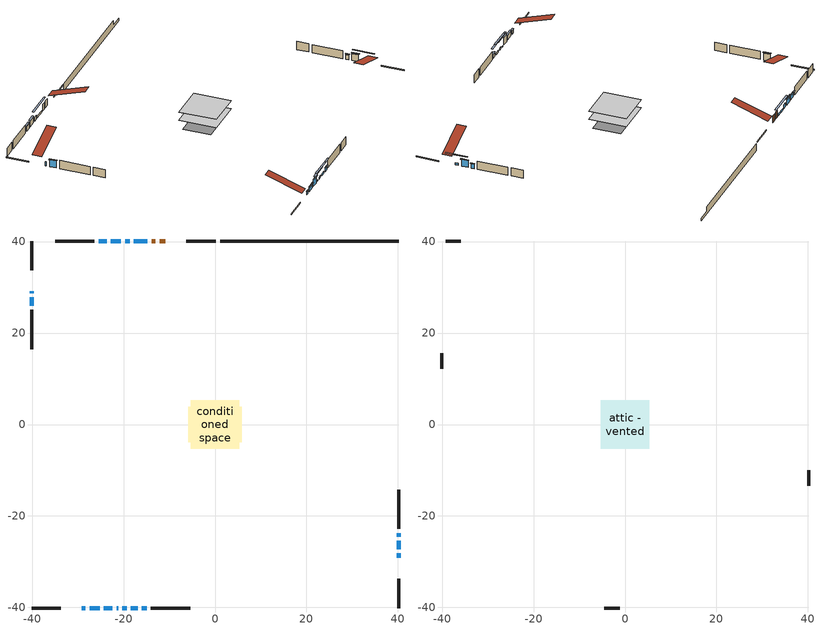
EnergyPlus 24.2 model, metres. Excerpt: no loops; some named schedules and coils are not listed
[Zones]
conditioned space
 floor outside (Floor1 construction): -2.24,-2.24 -2.24,2.24 2.24,2.24 2.24,-2.24 z0.61
 floor adiabatic (AdiabaticFloorConstruction): -5.27,-5.27 -5.27,5.27 5.27,5.27 5.27,-5.27 z0.61
 floor foundation (Slab1 construction): -5.87,-3.89 -5.87,3.89 5.87,3.89 5.87,-3.89 z-1.49
 wall outside (RimJoist1 construction): 0.17,40.11 -6.27,40.11 / -40.11,-40.11 -33.68,-40.11 / -40.11,40.11 -40.11,33.68 / 40.11,-40.11 40.11,-33.68 z0.61:0.91
 wall outside (AdiabaticWallConstruction 1): -10.83,40.11 -12.13,40.11 / -13.05,40.11 -13.85,40.11 z0.61:2.64
 wall outside (AdiabaticWallConstruction): -40.11,29.11 -40.11,28.72 / -18.65,40.11 -19.65,40.11 z0.61:1.83; -29.11,-40.11 -28.35,-40.11 z0.61:1.63; -27.42,-40.11 -25.21,-40.11 / 40.11,-24.51 40.11,-23.77 z0.61:1.98; -24.28,-40.11 -22.45,-40.11 / 40.11,-27.27 40.11,-25.44 / -40.11,27.79 -40.11,25.96 z0.61:2.69; 40.11,-29.11 40.11,-28.2 / -20.26,-40.11 -19.34,-40.11 z0.61:1.22; -14.78,40.11 -17.72,40.11 / -18.41,-40.11 -16.94,-40.11 z0.61:1.12; -21.53,-40.11 -21.18,-40.11 z0.61:0.91; -20.58,40.11 -22.77,40.11 z0.61:2.34; -23.69,40.11 -25.42,40.11 z0.61:2.08; -16.01,-40.11 -14.94,-40.11 z0.61:1.68
 wall outside (Wall1 construction): -26.35,40.11 -34.93,40.11 / -14.01,-40.11 -5.43,-40.11 / -40.11,25.04 -40.11,16.46 / 40.11,-22.84 40.11,-14.26 z0.61:3.05
 wall foundation (FoundationWall1 construction): 1.1,40.11,-1.49 1.1,40.11,0.61 36.21,40.11,0.61 36.21,40.11,-0.69 40.11,40.11,-0.69 40.11,40.11,-1.49
 window (WindowConstruction 9): -40.11,29.11 -40.11,28.72 z0.61:1.83
 window (WindowConstruction 6): -29.11,-40.11 -28.35,-40.11 z0.61:1.62
 window (WindowConstruction 7): -27.42,-40.11 -25.21,-40.11 z0.61:1.98
 window (WindowConstruction 8): -24.28,-40.11 -22.45,-40.11 z0.61:2.69
 window (WindowConstruction 11): 40.11,-29.11 40.11,-28.2 z0.61:1.22
 window (WindowConstruction 12): -14.78,40.11 -17.72,40.11 z0.61:1.12
 window (WindowConstruction 13): -21.52,-40.11 -21.18,-40.11 z0.61:0.91
 window (WindowConstruction 14): -20.25,-40.11 -19.34,-40.11 z0.61:1.22
 window (WindowConstruction 10): -18.65,40.11 -19.65,40.11 z0.61:1.83
 window (WindowConstruction 15): -18.41,-40.11 -16.94,-40.11 z0.61:1.12
 window (WindowConstruction): 40.11,-27.27 40.11,-25.44 z0.61:2.69
 window (WindowConstruction 1): 40.11,-24.51 40.11,-23.77 z0.61:1.98
 window (WindowConstruction 2): -20.58,40.11 -22.77,40.11 z0.61:2.34
 window (WindowConstruction 3): -23.7,40.11 -25.42,40.11 z0.61:2.08
 window (WindowConstruction 4): -40.11,27.79 -40.11,25.96 z0.61:2.69
 window (WindowConstruction 5): -16.01,-40.11 -14.94,-40.11 z0.61:1.68
 door (Door): -10.83,40.11 -12.12,40.11 z0.61:2.64
 door (Door 1): -13.05,40.11 -13.85,40.11 z0.61:2.64
 ceiling adiabatic (AdiabaticFloorConstruction): 5.27,-5.27 5.27,5.27 -5.27,5.27 -5.27,-5.27 z0.61
attic - vented
 floor to conditioned space (Floor2 construction Reversed): -5.27,-5.27 -5.27,5.27 5.27,5.27 5.27,-5.27 z3.05
 wall outside (Wall2 construction): -35.86,40.11 -39.19,40.11 / -4.5,-40.11 -1.18,-40.11 / -40.11,15.53 -40.11,12.2 / 40.11,-13.34 40.11,-10.01 z0.61:3.05
 roof outside (Roof1 construction): -9.9,40.11,3.05 -9.9,29.84,6.47 -7.2,29.84,6.47 -7.2,40.11,3.05; -30.04,-40.11,3.05 -30.04,-29.84,6.47 -32.75,-29.84,6.47 -32.75,-40.11,3.05; -40.11,30.04,3.05 -29.84,30.04,6.47 -29.84,32.75,6.47 -40.11,32.75,3.05; 40.11,-30.04,3.05 29.84,-30.04,6.47 29.84,-32.75,6.47 40.11,-32.75,3.05
shading: -28.15,-40.11 -29.31,-40.11 -29.31,-40.53 -28.15,-40.53 z1.83; -25.01,-40.11 -27.62,-40.11 -27.62,-40.53 -25.01,-40.53 z2.18; -22.25,-40.11 -24.48,-40.11 -24.48,-40.53 -22.25,-40.53 z2.89; 40.11,-25.59 40.11,-31.72 40.53,-31.72 40.53,-25.59 z3.83; -20.33,40.11 -12.17,40.11 -12.17,40.53 -20.33,40.53 z3.73; -18.57,-40.11 -24.13,-40.11 -24.13,-40.53 -18.57,-40.53 z3.51; -16.73,-40.11 -22.86,-40.11 -22.86,-40.53 -16.73,-40.53 z3.83; -14.33,-40.11 -21.02,-40.11 -21.02,-40.53 -14.33,-40.53 z3.73; 40.11,-25.24 40.11,-27.47 40.53,-27.47 40.53,-25.24 z2.89; 40.11,-23.57 40.11,-24.71 40.53,-24.71 40.53,-23.57 z2.18; -22.97,40.11 -20.38,40.11 -20.38,40.53 -22.97,40.53 z2.54; -25.62,40.11 -23.49,40.11 -23.49,40.53 -25.62,40.53 z2.28; -40.11,25.76 -40.11,27.99 -40.53,27.99 -40.53,25.76 z2.89; -14.74,-40.11 -16.21,-40.11 -16.21,-40.53 -14.74,-40.53 z1.88
[Building]
Building 1: Terrain=Suburbs
[Site:Location]
Quebec Intl AP_QC: Latitude {deg}=46.8; Longitude {deg}=-71.38; Time Zone {hr}=-5; Elevation {m}=74; Keep Site Location Information=Yes
[Site:GroundTemperature:Shallow]
0.0108218, -2.24938, -2.43038, -1.3578, 2.94801, 7.23376, 10.9493, 13.303, 13.5029, 11.5886, 7.96783, 3.81355
[Site:WaterMainsTemperature]
Calculation Method=Schedule; Temperature Schedule=mains temperature schedule
[Material] Roughness=Rough; Thermal Absorptance=0.9
Name | Thickness {m} | Conductivity {W/m-K} | Density {kg/m3} | Specific Heat {J/kg-K} | Solar Absorptance | Visible Absorptance
asphalt or fiberglass shingles | 0.00635 | 0.162714 | 1121.4 | 1465.45 | 0.4 | 0.4
ceiling loosefill ins | 0.169333 | 0.0480833 | 16.02 | 1046.75 | 0.7 | 0.7
ceiling stud and cavity | 0.1397 | 0.0770264 | 65.682 | 1177.47 | 0.7 | 0.7
concrete 4.0 in. | 0.1016 | 1.803125 | 2242.8 | 837.4 | 0.7 | 0.7
concrete 8.0 in. | 0.2032 | 1.803125 | 2242.8 | 837.4 | 0.7 | 0.7
door material | 0.04445 | 0.0451087 | 512.64 | 1214.23 | 0.7 | 0.7
door material 1 | 0.04445 | 0.20624 | 512.64 | 1214.23 | 0.7 | 0.7
exterior vertical ins | 0.0277816 | 0.029427 | 32.04 | 1214.23 | 0.7 | 0.7
floor covering | 0.0127 | 0.0433444 | 54.468 | 1339.84 | 0.6 | 0.6
floor rigid ins; rim joist rigid ins | 0.051816 | 0.029427 | 32.04 | 1214.23 | 0.7 | 0.7
floor rigid ins 1; wall rigid ins | 0.512978 | 0.029427 | 32.04 | 1214.23 | 0.7 | 0.7
floor stud and cavity | 0.1397 | 0.35706 | 92.3553 | 1139.71 | 0.7 | 0.7
floor stud and cavity 1 | 0.1397 | 1.75129 | 37.0049 | 1207.88 | 0.7 | 0.7
furniture material conditioned space 1 | 0.1524 | 0.115458 | 640.8 | 1214.23 | 0.6 | 0.6
gypsum board | 0.0127 | 0.160291 | 801 | 837.4 | 0.6 | 0.6
gypsum board 1 | 0.0127 | 0.160291 | 801 | 837.4 | 0.7 | 0.7
osb sheathing 0.5 in. | 0.0127 | 0.115458 | 512.64 | 1214.23 | 0.7 | 0.7
osb sheathing 0.75 in. | 0.01905 | 0.115458 | 512.64 | 1214.23 | 0.7 | 0.7
osb sheathing 2.0 in. | 0.0508 | 0.115458 | 512.64 | 1214.23 | 0.7 | 0.7
rim joist stud and cavity | 0.0508 | 0.275866 | 125.044 | 1163.47 | 0.6 | 0.6
wall stud and cavity | 0.1397 | 0.0816238 | 139.0536 | 1170.24 | 0.7 | 0.7
wall stud and cavity 1 | 0.0889 | 6.1454 | 50.32683 | 1063.81 | 0.6 | 0.6
wall stud and cavity 2 | 0.0889 | 0.380278 | 52.3479 | 1209.89 | 0.7 | 0.7
wall stud and cavity 3 | 0.0889 | 0.391764 | 83.0341 | 1211.67 | 0.7 | 0.7
wood siding | 0.0254 | 0.102417 | 544.68 | 1172.36 | 0.4 | 0.4
wood siding 1 | 0.00254 | 0.102417 | 544.68 | 1172.36 | 0.4 | 0.4
wood siding 2; wood siding 3; wood siding 4 | 0.0254 | 0.102417 | 544.68 | 1172.36 | 0.7 | 0.7
[WindowMaterial:SimpleGlazingSystem]
Name | U-Factor {W/m2-K} | Solar Heat Gain Coefficient
WindowMaterial | 1.87374 | 0.43
WindowMaterial 1 | 2.0191 | 0.37
WindowMaterial 10 | 3.31141 | 0.61
WindowMaterial 11 | 3.26144 | 0.43
WindowMaterial 2 | 1.87544 | 0.43
WindowMaterial 3 | 1.9856 | 0.39
WindowMaterial 4 | 2.00888 | 0.39
WindowMaterial 5 | 1.989 | 0.38
WindowMaterial 6 | 2.04238 | 0.36
WindowMaterial 7 | 6.78351 | 0.73
WindowMaterial 8 | 6.63077 | 0.77
WindowMaterial 9 | 3.30687 | 0.61
[Construction]
AdiabaticFloorConstruction: floor stud and cavity 1, floor rigid ins 1, osb sheathing 0.75 in., floor covering
AdiabaticWallConstruction: wood siding 3, wall rigid ins, wall stud and cavity 2, gypsum board
AdiabaticWallConstruction 1: wood siding 4, wall rigid ins, wall stud and cavity 2, gypsum board
Door: door material
Door 1: door material 1
Floor1 construction: floor stud and cavity, floor rigid ins, osb sheathing 0.75 in., floor covering
Floor2 construction Reversed: gypsum board, ceiling stud and cavity, ceiling loosefill ins
FoundationWall1 construction: concrete 8.0 in., gypsum board 1
furniture construction conditioned space 1: furniture material conditioned space 1
PartitionWallConstruction: gypsum board, wall stud and cavity 3, gypsum board
RimJoist1 construction: wood siding 2, rim joist rigid ins, osb sheathing 2.0 in., rim joist stud and cavity
Roof1 construction: asphalt or fiberglass shingles
Slab1 construction: concrete 4.0 in.
Wall1 construction: wood siding, osb sheathing 0.5 in., wall stud and cavity, gypsum board
Wall2 construction: wood siding 1, wall stud and cavity 1
WindowConstruction: WindowMaterial
WindowConstruction 1; WindowConstruction 7: WindowMaterial 1
WindowConstruction 10: WindowMaterial 8
WindowConstruction 11; WindowConstruction 14: WindowMaterial 9
WindowConstruction 12; WindowConstruction 15: WindowMaterial 10
WindowConstruction 13: WindowMaterial 11
WindowConstruction 2: WindowMaterial 2
WindowConstruction 3: WindowMaterial 3
WindowConstruction 4; WindowConstruction 8: WindowMaterial 4
WindowConstruction 5: WindowMaterial 5
WindowConstruction 6: WindowMaterial 6
WindowConstruction 9: WindowMaterial 7
[Zone] Multiplier=1; Part of Total Floor Area=Yes
Name | Volume {m3}
attic - vented | 61.8692
conditioned space | 478.7
[Space]
Name | Zone | Volume {m3}
attic - vented 1 | attic - vented | 61.8692
conditioned space 1 | conditioned space | 478.7
[ZoneInfiltration:EffectiveLeakageArea]
infil attic - vented 1: Zone or Space=attic - vented 1; Schedule=Always On Discrete; Effective Air Leakage Area {cm2}=4108.8; Stack Coefficient=0.000407723; Wind Coefficient=1.36428e-05
[ZoneMixing]
whole house fan mix: Zone or Space=attic - vented; Schedule=Always On Continuous; Design Flow Rate Calculation Method=Flow/Zone; Design Flow Rate {m3/s}=0; Source Zone or Space=conditioned space
[SurfaceProperty:ExposedFoundationPerimeter]
Slab1: Exposed Perimeter Calculation Method=TotalExposedPerimeter; Total Exposed Perimeter {m}=39.015
[InternalMass] Zone or ZoneList=conditioned space; Space or SpaceList=conditioned space 1
Name | Construction | Surface Area {m2}
furniture mass conditioned space 1 | furniture construction conditioned space 1 | 89.0318
partition wall mass | PartitionWallConstruction | 222.58
[Lights]
interior lighting: Zone or ZoneList or Space or SpaceList=conditioned space 1; Schedule=interior lighting schedule; Design Level Calculation Method=LightingLevel; Lighting Level {W}=343.2; Return Air Fraction=0; Fraction Radiant=0.6; Fraction Visible=0.2; Fraction Replaceable=1
[People]
occupants: Zone or ZoneList or Space or SpaceList=conditioned space 1; Number of People Schedule=occupants schedule; Number of People Calculation Method=People; Number of People=3; Fraction Radiant=0.314171; Sensible Heat Fraction=0.56303; Activity Level Schedule=occupants activity schedule; Carbon Dioxide Generation Rate {m3/s-W}=0; Enable ASHRAE 55 Comfort Warnings=No; Mean Radiant Temperature Calculation Type=EnclosureAveraged
[ElectricEquipment] Zone or ZoneList or Space or SpaceList=conditioned space 1; Design Level Calculation Method=EquipmentLevel
Name | Schedule | Design Level {W} | Fraction Latent | Fraction Radiant | Fraction Lost
clothes dryer | clothes dryer schedule | 140.772 | 0.015 | 0.081 | 0.85
clothes washer | clothes washer schedule | 32.1985 | 0.03 | 0.162 | 0.7
cooking range | cooking range schedule | 215.147 | 0.08 | 0.432 | 0.2
dishwasher | dishwasher schedule | 66.8632 | 0.3 | 0.18 | 0.4
fridge | fridge schedule | 72.9452 | 0 | 0.6 | 0
mech vent bath fan 0 | mech vent bath fan 0 schedule | 50.2 | 0 | 0 | 1
mech vent house fan | mech vent house fan schedule | 0 | 0 | 0 | 1
mech vent house fan cfis | mech vent house fan cfis schedule | 0 | 0 | 0 | 0
mech vent range fan 0 | mech vent range fan 0 schedule | 57 | 0 | 0 | 1
misc plug loads | misc plug loads schedule | 494.7 | 0.045 | 0.513 | 0.1
whole house fan | Always On Discrete | 0 | 0 | 0 | 1
[OtherEquipment] Zone or ZoneList or Space or SpaceList=conditioned space 1; Design Level Calculation Method=EquipmentLevel
Name | Fuel Type | Schedule | Design Level {W} | Fraction Latent | Fraction Radiant | Fraction Lost
clothes dryer 1 | Electricity | clothes dryer schedule | 0 | 0.015 | 0.081 | 0.85
cooking range 1 | Electricity | cooking range schedule | 0 | 0.08 | 0.432 | 0.2
general water use latent | None | general water use schedule | 62.594 | 1 | 0 | 0
general water use sensible | None | general water use schedule | -61.6891 | 0 | 0.6 | 0
mech vent house fan latent load | None | Always On Discrete | 0 | 1 | 0 | 0
mech vent house fan sensible load | None | Always On Discrete | 0 | 0 | 0 | 0
water heater energy adjustment1 | Electricity | Always On Discrete | 0.01 | 0 | 0 | 1
[ZoneInfiltration:DesignFlowRate] Zone or ZoneList or Space or SpaceList=conditioned space 1; Schedule=Always On Discrete; Design Flow Rate Calculation Method=Flow/Zone; Design Flow Rate {m3/s}=0
infil flow; natural vent flow; whole house fan flow
[ZoneControl:Thermostat]
conditioned space Thermostat: Zone or ZoneList=conditioned space; Control Type Schedule=conditioned space Thermostat Schedule; Control 1=conditioned space temperature setpoint; Temperature Difference Between Cutout And Setpoint {deltaC}=0
[ThermostatSetpoint:DualSetpoint]
conditioned space temperature setpoint: Heating Setpoint Temperature Schedule=heating setpoint; Cooling Setpoint Temperature Schedule=cooling setpoint
[AirLoopHVAC:UnitarySystem] Control Type=Load; Controlling Zone or Thermostat Location=conditioned space; Dehumidification Control Type=None; Availability Schedule=Always On Discrete; Fan Placement=BlowThrough; DX Heating Coil Sizing Ratio=1; Use DOAS DX Cooling Coil=No; Minimum Supply Air Temperature {C}=2; Latent Load Control=SensibleOnlyLoadControl; Cooling Supply Air Flow Rate Method=None; Heating Supply Air Flow Rate Method=SupplyAirFlowRate; No Load Supply Air Flow Rate Method=SupplyAirFlowRate; No Load Supply Air Flow Rate {m3/s}=0; No Load Supply Air Flow Rate Control Set To Low Speed=Yes; Maximum Supply Air Temperature {C}=48.8889; Maximum Outdoor Dry-Bulb Temperature for Supplemental Heater Operation {C}=21; Ancillary On-Cycle Electric Power {W}=0; Ancillary Off-Cycle Electric Power {W}=0
Name | Supply Fan | Supply Air Fan Operating Mode Schedule | Heating Coil | Heating Supply Air Flow Rate {m3/s}
unit heater unitary system | unit heater supply fan | unit heater auto fan schedule | unit heater htg coil | 0.534716
unit heater unitary system 1 | unit heater supply fan 1 | unit heater auto fan schedule 1 | unit heater htg coil 1 | 0.00141584
[Zone equipment]
conditioned space: unit heater unitary system, electric baseboard, unit heater unitary system 1
[Foundation:Kiva]
Foundation Kiva 1: Initial Indoor Air Temperature {C}=18; Wall Height Above Grade {m}=0.609996; Wall Depth Below Slab {m}=0.2032; Custom Block Material Name 1=exterior vertical ins; Custom Block Depth 1 {m}=2.10001; Custom Block X Position 1 {m}=0.2159; Custom Block Z Position 1 {m}=0
[Foundation:Kiva:Settings]
Soil Conductivity {W/m-K}=0.849921; Soil Density {kg/m3}=1842.3; Soil Specific Heat {J/kg-K}=418.7; Ground Solar Absorptivity=0.9; Ground Thermal Absorptivity=0.9; Ground Surface Roughness {m}=0.03; Far-Field Width {m}=40; Deep-Ground Boundary Condition=ZeroFlux; Deep-Ground Depth {m}=40; Minimum Cell Dimension {m}=0.2; Maximum Cell Growth Coefficient=3; Simulation Timestep=Timestep
[Exterior:Lights]
exterior lighting: Schedule=exterior lighting schedule; Design Level {W}=75.6
[EnergyManagementSystem:Sensor] Output:Variable or Output:Meter Index Key=conditioned space
Name | Output:Variable or Output:Meter
conditioned_space_clg_unmet_s | Zone Cooling Setpoint Not Met Time
conditioned_space_htg_unmet_s | Zone Heating Setpoint Not Met Time
fridge_tin_s; tin_s; tin_s_1 | Zone Mean Air Temperature
tout_s | Zone Outdoor Air Drybulb Temperature
win_s | Zone Air Humidity Ratio
[Schedule:Constant]
Name | Hourly Value
Always On Continuous; mech vent house fan schedule; mech vent house fan cfis schedule; Always On Discrete | 1
occupants activity schedule | 117.228
fridge schedule; unit heater auto fan schedule; unit heater auto fan schedule 1 | 0
[Schedule:Week:Daily]
interior lighting schedule Week Rule - Jan1-Jan27: interior lighting schedule day, interior lighting schedule day, interior lighting schedule day, interior lighting schedule day, interior lighting schedule day, interior lighting schedule day, interior lighting schedule day, interior lighting schedule default day, interior lighting schedule default day, interior lighting schedule default day, interior lighting schedule default day, interior lighting schedule default day
interior lighting schedule Week Rule - Jan28-Feb3: interior lighting schedule day, interior lighting schedule day, interior lighting schedule day, interior lighting schedule day, interior lighting schedule day 1, interior lighting schedule day 1, interior lighting schedule day 1, interior lighting schedule default day, interior lighting schedule default day, interior lighting schedule default day, interior lighting schedule default day, interior lighting schedule default day
interior lighting schedule Week Rule - Feb4-Feb24: interior lighting schedule day 1, interior lighting schedule day 1, interior lighting schedule day 1, interior lighting schedule day 1, interior lighting schedule day 1, interior lighting schedule day 1, interior lighting schedule day 1, interior lighting schedule default day, interior lighting schedule default day, interior lighting schedule default day, interior lighting schedule default day, interior lighting schedule default day
interior lighting schedule Week Rule - Feb25-Mar3: interior lighting schedule day 1, interior lighting schedule day 1, interior lighting schedule day 1, interior lighting schedule day 1, interior lighting schedule day 2, interior lighting schedule day 2, interior lighting schedule day 2, interior lighting schedule default day, interior lighting schedule default day, interior lighting schedule default day, interior lighting schedule default day, interior lighting schedule default day
interior lighting schedule Week Rule - Mar4-Mar31: interior lighting schedule day 2, interior lighting schedule day 2, interior lighting schedule day 2, interior lighting schedule day 2, interior lighting schedule day 2, interior lighting schedule day 2, interior lighting schedule day 2, interior lighting schedule default day, interior lighting schedule default day, interior lighting schedule default day, interior lighting schedule default day, interior lighting schedule default day
interior lighting schedule Week Rule - Apr1-Apr28: interior lighting schedule day 3, interior lighting schedule day 3, interior lighting schedule day 3, interior lighting schedule day 3, interior lighting schedule day 3, interior lighting schedule day 3, interior lighting schedule day 3, interior lighting schedule default day, interior lighting schedule default day, interior lighting schedule default day, interior lighting schedule default day, interior lighting schedule default day
interior lighting schedule Week Rule - Apr29-May5: interior lighting schedule day 3, interior lighting schedule day 3, interior lighting schedule day 4, interior lighting schedule day 4, interior lighting schedule day 4, interior lighting schedule day 4, interior lighting schedule day 4, interior lighting schedule default day, interior lighting schedule default day, interior lighting schedule default day, interior lighting schedule default day, interior lighting schedule default day
interior lighting schedule Week Rule - May6-May26: interior lighting schedule day 4, interior lighting schedule day 4, interior lighting schedule day 4, interior lighting schedule day 4, interior lighting schedule day 4, interior lighting schedule day 4, interior lighting schedule day 4, interior lighting schedule default day, interior lighting schedule default day, interior lighting schedule default day, interior lighting schedule default day, interior lighting schedule default day
interior lighting schedule Week Rule - May27-Jun2: interior lighting schedule day 4, interior lighting schedule day 4, interior lighting schedule day 4, interior lighting schedule day 4, interior lighting schedule day 4, interior lighting schedule day 5, interior lighting schedule day 5, interior lighting schedule default day, interior lighting schedule default day, interior lighting schedule default day, interior lighting schedule default day, interior lighting schedule default day
interior lighting schedule Week Rule - Jun3-Jun30: interior lighting schedule day 5, interior lighting schedule day 5, interior lighting schedule day 5, interior lighting schedule day 5, interior lighting schedule day 5, interior lighting schedule day 5, interior lighting schedule day 5, interior lighting schedule default day, interior lighting schedule default day, interior lighting schedule default day, interior lighting schedule default day, interior lighting schedule default day
interior lighting schedule Week Rule - Jul1-Jul28: interior lighting schedule day 6, interior lighting schedule day 6, interior lighting schedule day 6, interior lighting schedule day 6, interior lighting schedule day 6, interior lighting schedule day 6, interior lighting schedule day 6, interior lighting schedule default day, interior lighting schedule default day, interior lighting schedule default day, interior lighting schedule default day, interior lighting schedule default day
interior lighting schedule Week Rule - Jul29-Aug4: interior lighting schedule day 6, interior lighting schedule day 6, interior lighting schedule day 6, interior lighting schedule day 7, interior lighting schedule day 7, interior lighting schedule day 7, interior lighting schedule day 7, interior lighting schedule default day, interior lighting schedule default day, interior lighting schedule default day, interior lighting schedule default day, interior lighting schedule default day
interior lighting schedule Week Rule - Aug5-Aug25: interior lighting schedule day 7, interior lighting schedule day 7, interior lighting schedule day 7, interior lighting schedule day 7, interior lighting schedule day 7, interior lighting schedule day 7, interior lighting schedule day 7, interior lighting schedule default day, interior lighting schedule default day, interior lighting schedule default day, interior lighting schedule default day, interior lighting schedule default day
interior lighting schedule Week Rule - Aug26-Sep1: interior lighting schedule day 7, interior lighting schedule day 7, interior lighting schedule day 7, interior lighting schedule day 7, interior lighting schedule day 7, interior lighting schedule day 7, interior lighting schedule day 8, interior lighting schedule default day, interior lighting schedule default day, interior lighting schedule default day, interior lighting schedule default day, interior lighting schedule default day
interior lighting schedule Week Rule - Sep2-Sep29: interior lighting schedule day 8, interior lighting schedule day 8, interior lighting schedule day 8, interior lighting schedule day 8, interior lighting schedule day 8, interior lighting schedule day 8, interior lighting schedule day 8, interior lighting schedule default day, interior lighting schedule default day, interior lighting schedule default day, interior lighting schedule default day, interior lighting schedule default day
interior lighting schedule Week Rule - Sep30-Oct6: interior lighting schedule day 8, interior lighting schedule day 9, interior lighting schedule day 9, interior lighting schedule day 9, interior lighting schedule day 9, interior lighting schedule day 9, interior lighting schedule day 9, interior lighting schedule default day, interior lighting schedule default day, interior lighting schedule default day, interior lighting schedule default day, interior lighting schedule default day
interior lighting schedule Week Rule - Oct7-Oct27: interior lighting schedule day 9, interior lighting schedule day 9, interior lighting schedule day 9, interior lighting schedule day 9, interior lighting schedule day 9, interior lighting schedule day 9, interior lighting schedule day 9, interior lighting schedule default day, interior lighting schedule default day, interior lighting schedule default day, interior lighting schedule default day, interior lighting schedule default day
interior lighting schedule Week Rule - Oct28-Nov3: interior lighting schedule day 9, interior lighting schedule day 9, interior lighting schedule day 9, interior lighting schedule day 9, interior lighting schedule day 10, interior lighting schedule day 10, interior lighting schedule day 10, interior lighting schedule default day, interior lighting schedule default day, interior lighting schedule default day, interior lighting schedule default day, interior lighting schedule default day
interior lighting schedule Week Rule - Nov4-Nov24: interior lighting schedule day 10, interior lighting schedule day 10, interior lighting schedule day 10, interior lighting schedule day 10, interior lighting schedule day 10, interior lighting schedule day 10, interior lighting schedule day 10, interior lighting schedule default day, interior lighting schedule default day, interior lighting schedule default day, interior lighting schedule default day, interior lighting schedule default day
interior lighting schedule Week Rule - Nov25-Dec1: interior lighting schedule day 10, interior lighting schedule day 10, interior lighting schedule day 10, interior lighting schedule day 10, interior lighting schedule day 10, interior lighting schedule day 10, interior lighting schedule day 11, interior lighting schedule default day, interior lighting schedule default day, interior lighting schedule default day, interior lighting schedule default day, interior lighting schedule default day
interior lighting schedule Week Rule - Dec2-Dec31: interior lighting schedule day 11, interior lighting schedule day 11, interior lighting schedule day 11, interior lighting schedule day 11, interior lighting schedule day 11, interior lighting schedule day 11, interior lighting schedule day 11, interior lighting schedule default day, interior lighting schedule default day, interior lighting schedule default day, interior lighting schedule default day, interior lighting schedule default day
occupants schedule Week Rule - Jan1-Dec31: occupants schedule day, occupants schedule day, occupants schedule day, occupants schedule day, occupants schedule day, occupants schedule day, occupants schedule day, occupants schedule default day, occupants schedule default day, occupants schedule default day, occupants schedule default day, occupants schedule default day
clothes dryer schedule Week Rule - Jan1-Dec31: clothes dryer schedule day, clothes dryer schedule day, clothes dryer schedule day, clothes dryer schedule day, clothes dryer schedule day, clothes dryer schedule day, clothes dryer schedule day, clothes dryer schedule default day, clothes dryer schedule default day, clothes dryer schedule default day, clothes dryer schedule default day, clothes dryer schedule default day
clothes washer schedule Week Rule - Jan1-Dec31: clothes washer schedule day, clothes washer schedule day, clothes washer schedule day, clothes washer schedule day, clothes washer schedule day, clothes washer schedule day, clothes washer schedule day, clothes washer schedule default day, clothes washer schedule default day, clothes washer schedule default day, clothes washer schedule default day, clothes washer schedule default day
cooking range schedule Week Rule - Jan1-Dec31: cooking range schedule day, cooking range schedule day, cooking range schedule day, cooking range schedule day, cooking range schedule day, cooking range schedule day, cooking range schedule day, cooking range schedule default day, cooking range schedule default day, cooking range schedule default day, cooking range schedule default day, cooking range schedule default day
dishwasher schedule Week Rule - Jan1-Dec31: dishwasher schedule day, dishwasher schedule day, dishwasher schedule day, dishwasher schedule day, dishwasher schedule day, dishwasher schedule day, dishwasher schedule day, dishwasher schedule default day, dishwasher schedule default day, dishwasher schedule default day, dishwasher schedule default day, dishwasher schedule default day
mech vent bath fan 0 schedule Week Rule - Jan1-Dec31: mech vent bath fan 0 schedule day, mech vent bath fan 0 schedule day, mech vent bath fan 0 schedule day, mech vent bath fan 0 schedule day, mech vent bath fan 0 schedule day, mech vent bath fan 0 schedule day, mech vent bath fan 0 schedule day, mech vent bath fan 0 schedule default day, mech vent bath fan 0 schedule default day, mech vent bath fan 0 schedule default day, mech vent bath fan 0 schedule default day, mech vent bath fan 0 schedule default day
mech vent range fan 0 schedule Week Rule - Jan1-Dec31: mech vent range fan 0 schedule day, mech vent range fan 0 schedule day, mech vent range fan 0 schedule day, mech vent range fan 0 schedule day, mech vent range fan 0 schedule day, mech vent range fan 0 schedule day, mech vent range fan 0 schedule day, mech vent range fan 0 schedule default day, mech vent range fan 0 schedule default day, mech vent range fan 0 schedule default day, mech vent range fan 0 schedule default day, mech vent range fan 0 schedule default day
misc plug loads schedule Week Rule - Jan1-Dec31: misc plug loads schedule day, misc plug loads schedule day, misc plug loads schedule day, misc plug loads schedule day, misc plug loads schedule day, misc plug loads schedule day, misc plug loads schedule day, misc plug loads schedule default day, misc plug loads schedule default day, misc plug loads schedule default day, misc plug loads schedule default day, misc plug loads schedule default day
general water use schedule Week Rule - Jan1-Dec31: general water use schedule day, general water use schedule day, general water use schedule day, general water use schedule day, general water use schedule day, general water use schedule day, general water use schedule day, general water use schedule default day, general water use schedule default day, general water use schedule default day, general water use schedule default day, general water use schedule default day
exterior lighting schedule Week Rule - Jan1-Jan27: exterior lighting schedule day, exterior lighting schedule day, exterior lighting schedule day, exterior lighting schedule day, exterior lighting schedule day, exterior lighting schedule day, exterior lighting schedule day, exterior lighting schedule default day, exterior lighting schedule default day, exterior lighting schedule default day, exterior lighting schedule default day, exterior lighting schedule default day
exterior lighting schedule Week Rule - Jan28-Feb3: exterior lighting schedule day, exterior lighting schedule day, exterior lighting schedule day, exterior lighting schedule day, exterior lighting schedule day 1, exterior lighting schedule day 1, exterior lighting schedule day 1, exterior lighting schedule default day, exterior lighting schedule default day, exterior lighting schedule default day, exterior lighting schedule default day, exterior lighting schedule default day
exterior lighting schedule Week Rule - Feb4-Feb24: exterior lighting schedule day 1, exterior lighting schedule day 1, exterior lighting schedule day 1, exterior lighting schedule day 1, exterior lighting schedule day 1, exterior lighting schedule day 1, exterior lighting schedule day 1, exterior lighting schedule default day, exterior lighting schedule default day, exterior lighting schedule default day, exterior lighting schedule default day, exterior lighting schedule default day
exterior lighting schedule Week Rule - Feb25-Mar3: exterior lighting schedule day 1, exterior lighting schedule day 1, exterior lighting schedule day 1, exterior lighting schedule day 1, exterior lighting schedule day 2, exterior lighting schedule day 2, exterior lighting schedule day 2, exterior lighting schedule default day, exterior lighting schedule default day, exterior lighting schedule default day, exterior lighting schedule default day, exterior lighting schedule default day
exterior lighting schedule Week Rule - Mar4-Mar31: exterior lighting schedule day 2, exterior lighting schedule day 2, exterior lighting schedule day 2, exterior lighting schedule day 2, exterior lighting schedule day 2, exterior lighting schedule day 2, exterior lighting schedule day 2, exterior lighting schedule default day, exterior lighting schedule default day, exterior lighting schedule default day, exterior lighting schedule default day, exterior lighting schedule default day
exterior lighting schedule Week Rule - Apr1-Apr28: exterior lighting schedule day 3, exterior lighting schedule day 3, exterior lighting schedule day 3, exterior lighting schedule day 3, exterior lighting schedule day 3, exterior lighting schedule day 3, exterior lighting schedule day 3, exterior lighting schedule default day, exterior lighting schedule default day, exterior lighting schedule default day, exterior lighting schedule default day, exterior lighting schedule default day
exterior lighting schedule Week Rule - Apr29-May5: exterior lighting schedule day 3, exterior lighting schedule day 3, exterior lighting schedule day 4, exterior lighting schedule day 4, exterior lighting schedule day 4, exterior lighting schedule day 4, exterior lighting schedule day 4, exterior lighting schedule default day, exterior lighting schedule default day, exterior lighting schedule default day, exterior lighting schedule default day, exterior lighting schedule default day
exterior lighting schedule Week Rule - May6-May26: exterior lighting schedule day 4, exterior lighting schedule day 4, exterior lighting schedule day 4, exterior lighting schedule day 4, exterior lighting schedule day 4, exterior lighting schedule day 4, exterior lighting schedule day 4, exterior lighting schedule default day, exterior lighting schedule default day, exterior lighting schedule default day, exterior lighting schedule default day, exterior lighting schedule default day
[Schedule:Year]
interior lighting schedule: interior lighting schedule Week Rule - Jan1-Jan27, 1, 1, 1, 27, interior lighting schedule Week Rule - Jan28-Feb3, 1, 28, 2, 3, interior lighting schedule Week Rule - Feb4-Feb24, 2, 4, 2, 24, interior lighting schedule Week Rule - Feb25-Mar3, 2, 25, 3, 3, interior lighting schedule Week Rule - Mar4-Mar31, 3, 4, 3, 31, interior lighting schedule Week Rule - Apr1-Apr28, 4, 1, 4, 28, interior lighting schedule Week Rule - Apr29-May5, 4, 29, 5, 5, interior lighting schedule Week Rule - May6-May26, 5, 6, 5, 26, interior lighting schedule Week Rule - May27-Jun2, 5, 27, 6, 2, interior lighting schedule Week Rule - Jun3-Jun30, 6, 3, 6, 30, interior lighting schedule Week Rule - Jul1-Jul28, 7, 1, 7, 28, interior lighting schedule Week Rule - Jul29-Aug4, 7, 29, 8, 4, interior lighting schedule Week Rule - Aug5-Aug25, 8, 5, 8, 25, interior lighting schedule Week Rule - Aug26-Sep1, 8, 26, 9, 1, interior lighting schedule Week Rule - Sep2-Sep29, 9, 2, 9, 29, interior lighting schedule Week Rule - Sep30-Oct6, 9, 30, 10, 6, interior lighting schedule Week Rule - Oct7-Oct27, 10, 7, 10, 27, interior lighting schedule Week Rule - Oct28-Nov3, 10, 28, 11, 3, interior lighting schedule Week Rule - Nov4-Nov24, 11, 4, 11, 24, interior lighting schedule Week Rule - Nov25-Dec1, 11, 25, 12, 1, interior lighting schedule Week Rule - Dec2-Dec31, 12, 2, 12, 31
occupants schedule: occupants schedule Week Rule - Jan1-Dec31, 1, 1, 12, 31
clothes dryer schedule: clothes dryer schedule Week Rule - Jan1-Dec31, 1, 1, 12, 31
clothes washer schedule: clothes washer schedule Week Rule - Jan1-Dec31, 1, 1, 12, 31
cooking range schedule: cooking range schedule Week Rule - Jan1-Dec31, 1, 1, 12, 31
dishwasher schedule: dishwasher schedule Week Rule - Jan1-Dec31, 1, 1, 12, 31
mech vent bath fan 0 schedule: mech vent bath fan 0 schedule Week Rule - Jan1-Dec31, 1, 1, 12, 31
mech vent range fan 0 schedule: mech vent range fan 0 schedule Week Rule - Jan1-Dec31, 1, 1, 12, 31
misc plug loads schedule: misc plug loads schedule Week Rule - Jan1-Dec31, 1, 1, 12, 31
general water use schedule: general water use schedule Week Rule - Jan1-Dec31, 1, 1, 12, 31
exterior lighting schedule: exterior lighting schedule Week Rule - Jan1-Jan27, 1, 1, 1, 27, exterior lighting schedule Week Rule - Jan28-Feb3, 1, 28, 2, 3, exterior lighting schedule Week Rule - Feb4-Feb24, 2, 4, 2, 24, exterior lighting schedule Week Rule - Feb25-Mar3, 2, 25, 3, 3, exterior lighting schedule Week Rule - Mar4-Mar31, 3, 4, 3, 31, exterior lighting schedule Week Rule - Apr1-Apr28, 4, 1, 4, 28, exterior lighting schedule Week Rule - Apr29-May5, 4, 29, 5, 5, exterior lighting schedule Week Rule - May6-May26, 5, 6, 5, 26, exterior lighting schedule Week Rule - May27-Jun2, 5, 27, 6, 2, exterior lighting schedule Week Rule - Jun3-Jun30, 6, 3, 6, 30, exterior lighting schedule Week Rule - Jul1-Jul28, 7, 1, 7, 28, exterior lighting schedule Week Rule - Jul29-Aug4, 7, 29, 8, 4, exterior lighting schedule Week Rule - Aug5-Aug25, 8, 5, 8, 25, exterior lighting schedule Week Rule - Aug26-Sep1, 8, 26, 9, 1, exterior lighting schedule Week Rule - Sep2-Sep29, 9, 2, 9, 29, exterior lighting schedule Week Rule - Sep30-Oct6, 9, 30, 10, 6, exterior lighting schedule Week Rule - Oct7-Oct27, 10, 7, 10, 27, exterior lighting schedule Week Rule - Oct28-Nov3, 10, 28, 11, 3, exterior lighting schedule Week Rule - Nov4-Nov24, 11, 4, 11, 24, exterior lighting schedule Week Rule - Nov25-Dec1, 11, 25, 12, 1, exterior lighting schedule Week Rule - Dec2-Dec31, 12, 2, 12, 31
[Schedule:Compact]
conditioned space Thermostat Schedule: Through: 12/31, For: AllDays, Until: 24:00, 4
mains temperature schedule: Through: 01/01, For: AllDays, Until: 24:00, 5.175, Through: 01/02, For: AllDays, Until: 24:00, 5.10167, Through: 01/03, For: AllDays, Until: 24:00, 5.02889, Through: 01/04, For: AllDays, Until: 24:00, 4.95778, Through: 01/05, For: AllDays, Until: 24:00, 4.88778, Through: 01/06, For: AllDays, Until: 24:00, 4.81833, Through: 01/07, For: AllDays, Until: 24:00, 4.75056, Through: 01/08, For: AllDays, Until: 24:00, 4.68389, Through: 01/09, For: AllDays, Until: 24:00, 4.61833, Through: 01/10, For: AllDays, Until: 24:00, 4.55389, Through: 01/11, For: AllDays, Until: 24:00, 4.49056, Through: 01/12, For: AllDays, Until: 24:00, 4.42889, Through: 01/13, For: AllDays, Until: 24:00, 4.36778, Through: 01/14, For: AllDays, Until: 24:00, 4.30889, Through: 01/15, For: AllDays, Until: 24:00, 4.25056, Through: 01/16, For: AllDays, Until: 24:00, 4.19389, Through: 01/17, For: AllDays, Until: 24:00, 4.13833, Through: 01/18, For: AllDays, Until: 24:00, 4.08444, Through: 01/19, For: AllDays, Until: 24:00, 4.03167, Through: 01/20, For: AllDays, Until: 24:00, 3.98056, Through: 01/21, For: AllDays, Until: 24:00, 3.93056, Through: 01/22, For: AllDays, Until: 24:00, 3.88222, Through: 01/23, For: AllDays, Until: 24:00, 3.835, Through: 01/24, For: AllDays, Until: 24:00, 3.78944, Through: 01/25, For: AllDays, Until: 24:00, 3.74556, Through: 01/26, For: AllDays, Until: 24:00, 3.70278, Through: 01/27, For: AllDays, Until: 24:00, 3.66167, Through: 01/28, For: AllDays, Until: 24:00, 3.62167, Through: 01/29, For: AllDays, Until: 24:00, 3.58389, Through: 01/30, For: AllDays, Until: 24:00, 3.54722, Through: 01/31, For: AllDays, Until: 24:00, 3.51167, Through: 02/01, For: AllDays, Until: 24:00, 3.47833, Through: 02/02, For: AllDays, Until: 24:00, 3.44611, Through: 02/03, For: AllDays, Until: 24:00, 3.41556, Through: 02/04, For: AllDays, Until: 24:00, 3.38667, Through: 02/05, For: AllDays, Until: 24:00, 3.35944, Through: 02/06, For: AllDays, Until: 24:00, 3.33389, Through: 02/07, For: AllDays, Until: 24:00, 3.30944, Through: 02/08, For: AllDays, Until: 24:00, 3.28667, Through: 02/09, For: AllDays, Until: 24:00, 3.26611, Through: 02/10, For: AllDays, Until: 24:00, 3.24667, Through: 02/11, For: AllDays, Until: 24:00, 3.22889, Through: 02/12, For: AllDays, Until: 24:00, 3.21278, Through: 02/13, For: AllDays, Until: 24:00, 3.19833, Through: 02/14, For: AllDays, Until: 24:00, 3.18556, Through: 02/15, For: AllDays, Until: 24:00, 3.17389, Through: 02/16, For: AllDays, Until: 24:00, 3.16444, Through: 02/17, For: AllDays, Until: 24:00, 3.15667, Through: 02/18, For: AllDays, Until: 24:00, 3.15056, Through: 02/19, For: AllDays, Until: 24:00, 3.14556, Through: 02/20, For: AllDays, Until: 24:00, 3.14278, Through: 02/21, For: AllDays, Until: 24:00, 3.14111, Through: 02/22, For: AllDays, Until: 24:00, 3.14167, Through: 02/23, For: AllDays, Until: 24:00, 3.14333, Through: 02/24, For: AllDays, Until: 24:00, 3.14722, Through: 02/25, For: AllDays, Until: 24:00, 3.15222, Through: 02/26, For: AllDays, Until: 24:00, 3.15944, Through: 02/27, For: AllDays, Until: 24:00, 3.16778, Through: 02/28, For: AllDays, Until: 24:00, 3.17778, Through: 03/01, For: AllDays, Until: 24:00, 3.18944, Through: 03/02, For: AllDays, Until: 24:00, 3.20333, Through: 03/03, For: AllDays, Until: 24:00, 3.21833, Through: 03/04, For: AllDays, Until: 24:00, 3.235, Through: 03/05, For: AllDays, Until: 24:00, 3.25333, Through: 03/06, For: AllDays, Until: 24:00, 3.27333, Through: 03/07, For: AllDays, Until: 24:00, 3.29444, Through: 03/08, For: AllDays, Until: 24:00, 3.31778, Through: 03/09, For: AllDays, Until: 24:00, 3.34222, Through: 03/10, For: AllDays, Until: 24:00, 3.36889, Through: 03/11, For: AllDays, Until: 24:00, 3.39667, Through: 03/12, For: AllDays, Until: 24:00, 3.42611, Through: 03/13, For: AllDays, Until: 24:00, 3.45722, Through: 03/14, For: AllDays, Until: 24:00, 3.49, Through: 03/15, For: AllDays, Until: 24:00, 3.52389, Through: 03/16, For: AllDays, Until: 24:00, 3.55944, Through: 03/17, For: AllDays, Until: 24:00, 3.59667, Through: 03/18, For: AllDays, Until: 24:00, 3.63556, Through: 03/19, For: AllDays, Until: 24:00, 3.67556, Through: 03/20, For: AllDays, Until: 24:00, 3.71722, Through: 03/21, For: AllDays, Until: 24:00, 3.76056, Through: 03/22, For: AllDays, Until: 24:00, 3.80556, Through: 03/23, For: AllDays, Until: 24:00, 3.85111, Through: 03/24, For: AllDays, Until: 24:00, 3.89889, Through: 03/25, For: AllDays, Until: 24:00, 3.94778, Through: 03/26, For: AllDays, Until: 24:00, 3.99833, Through: 03/27, For: AllDays, Until: 24:00, 4.05, Through: 03/28, For: AllDays, Until: 24:00, 4.10333, Through: 03/29, For: AllDays, Until: 24:00, 4.15778, Through: 03/30, For: AllDays, Until: 24:00, 4.21333, Through: 03/31, For: AllDays, Until: 24:00, 4.27056, Through: 04/01, For: AllDays, Until: 24:00, 4.32944, Through: 04/02, For: AllDays, Until: 24:00, 4.38889, Through: 04/03, For: AllDays, Until: 24:00, 4.45, Through: 04/04, For: AllDays, Until: 24:00, 4.51222, Through: 04/05, For: AllDays, Until: 24:00, 4.57611, Through: 04/06, For: AllDays, Until: 24:00, 4.64056, Through: 04/07, For: AllDays, Until: 24:00, 4.70667, Through: 04/08, For: AllDays, Until: 24:00, 4.77389, Through: 04/09, For: AllDays, Until: 24:00, 4.84222, Through: 04/10, For: AllDays, Until: 24:00, 4.91167, Through: 04/11, For: AllDays, Until: 24:00, 4.98278, Through: 04/12, For: AllDays, Until: 24:00, 5.05444, Through: 04/13, For: AllDays, Until: 24:00, 5.12722, Through: 04/14, For: AllDays, Until: 24:00, 5.20111, Through: 04/15, For: AllDays, Until: 24:00, 5.27611, Through: 04/16, For: AllDays, Until: 24:00, 5.35167, Through: 04/17, For: AllDays, Until: 24:00, 5.42889, Through: 04/18, For: AllDays, Until: 24:00, 5.50667, Through: 04/19, For: AllDays, Until: 24:00, 5.58556, Through: 04/20, For: AllDays, Until: 24:00, 5.665, Through: 04/21, For: AllDays, Until: 24:00, 5.74611, Through: 04/22, For: AllDays, Until: 24:00, 5.82722, Through: 04/23, For: AllDays, Until: 24:00, 5.91, Through: 04/24, For: AllDays, Until: 24:00, 5.99278, Through: 04/25, For: AllDays, Until: 24:00, 6.07722, Through: 04/26, For: AllDays, Until: 24:00, 6.16167, Through: 04/27, For: AllDays, Until: 24:00, 6.24722, Through: 04/28, For: AllDays, Until: 24:00, 6.33389, Through: 04/29, For: AllDays, Until: 24:00, 6.42056, Through: 04/30, For: AllDays, Until: 24:00, 6.50833, Through: 05/01, For: AllDays, Until: 24:00, 6.59667, Through: 05/02, For: AllDays, Until: 24:00, 6.68556, Through: 05/03, For: AllDays, Until: 24:00, 6.775, Through: 05/04, For: AllDays, Until: 24:00, 6.86556, Through: 05/05, For: AllDays, Until: 24:00, 6.95611, Through: 05/06, For: AllDays, Until: 24:00, 7.04722, Through: 05/07, For: AllDays, Until: 24:00, 7.13889, Through: 05/08, For: AllDays, Until: 24:00, 7.23111, Through: 05/09, For: AllDays, Until: 24:00, 7.32333, Through: 05/10, For: AllDays, Until: 24:00, 7.41667, Through: 05/11, For: AllDays, Until: 24:00, 7.51, Through: 05/12, For: AllDays, Until: 24:00, 7.60389, Through: 05/13, For: AllDays, Until: 24:00, 7.69778, Through: 05/14, For: AllDays, Until: 24:00, 7.79222, Through: 05/15, For: AllDays, Until: 24:00, 7.88667, Through: 05/16, For: AllDays, Until: 24:00, 7.98167, Through: 05/17, For: AllDays, Until: 24:00, 8.07667, Through: 05/18, For: AllDays, Until: 24:00, 8.17167, Through: 05/19, For: AllDays, Until: 24:00, 8.26722, Through: 05/20, For: AllDays, Until: 24:00, 8.36278, Through: 05/21, For: AllDays, Until: 24:00, 8.45833, Through: 05/22, For: AllDays, Until: 24:00, 8.55444, Through: 05/23, For: AllDays, Until: 24:00, 8.65, Through: 05/24, For: AllDays, Until: 24:00, 8.74611, Through: 05/25, For: AllDays, Until: 24:00, 8.84167, Through: 05/26, For: AllDays, Until: 24:00, 8.93722, Through: 05/27, For: AllDays, Until: 24:00, 9.03333, Through: 05/28, For: AllDays, Until: 24:00, 9.12889, Through: 05/29, For: AllDays, Until: 24:00, 9.22389, Through: 05/30, For: AllDays, Until: 24:00, 9.31944, Through: 05/31, For: AllDays, Until: 24:00, 9.41444, Through: 06/01, For: AllDays, Until: 24:00, 9.50944, Through: 06/02, For: AllDays, Until: 24:00, 9.60389, Through: 06/03, For: AllDays, Until: 24:00, 9.69833, Through: 06/04, For: AllDays, Until: 24:00, 9.79278, Through: 06/05, For: AllDays, Until: 24:00, 9.88667, Through: 06/06, For: AllDays, Until: 24:00, 9.98, Through: 06/07, For: AllDays, Until: 24:00, 10.0728, Through: 06/08, For: AllDays, Until: 24:00, 10.1656, Through: 06/09, For: AllDays, Until: 24:00, 10.2578, Through: 06/10, For: AllDays, Until: 24:00, 10.3494, Through: 06/11, For: AllDays, Until: 24:00, 10.4411, Through: 06/12, For: AllDays, Until: 24:00, 10.5317, Through: 06/13, For: AllDays, Until: 24:00, 10.6222, Through: 06/14, For: AllDays, Until: 24:00, 10.7117, Through: 06/15, For: AllDays, Until: 24:00, 10.8006, Through: 06/16, For: AllDays, Until: 24:00, 10.8889, Through: 06/17, For: AllDays, Until: 24:00, 10.9772, Through: 06/18, For: AllDays, Until: 24:00, 11.0639, Through: 06/19, For: AllDays, Until: 24:00, 11.1506, Through: 06/20, For: AllDays, Until: 24:00, 11.2361, Through: 06/21, For: AllDays, Until: 24:00, 11.3211, Through: 06/22, For: AllDays, Until: 24:00, 11.4056, Through: 06/23, For: AllDays, Until: 24:00, 11.4889, Through: 06/24, For: AllDays, Until: 24:00, 11.5711, Through: 06/25, For: AllDays, Until: 24:00, 11.6533, Through: 06/26, For: AllDays, Until: 24:00, 11.7339, Through: 06/27, For: AllDays, Until: 24:00, 11.8139, Through: 06/28, For: AllDays, Until: 24:00, 11.8928, Through: 06/29, For: AllDays, Until: 24:00, 11.9711, Through: 06/30, For: AllDays, Until: 24:00, 12.0483, Through: 07/01, For: AllDays, Until: 24:00, 12.1244, Through: 07/02, For: AllDays, Until: 24:00, 12.1994, Through: 07/03, For: AllDays, Until: 24:00, 12.2733, Through: 07/04, For: AllDays, Until: 24:00, 12.3467, Through: 07/05, For: AllDays, Until: 24:00, 12.4183, Through: 07/06, For: AllDays, Until: 24:00, 12.4894, Through: 07/07, For: AllDays, Until: 24:00, 12.5589, Through: 07/08, For: AllDays, Until: 24:00, 12.6278, Through: 07/09, For: AllDays, Until: 24:00, 12.695, Through: 07/10, For: AllDays, Until: 24:00, 12.7617, Through: 07/11, For: AllDays, Until: 24:00, 12.8267, Through: 07/12, For: AllDays, Until: 24:00, 12.8906, Through: 07/13, For: AllDays, Until: 24:00, 12.9528, Through: 07/14, For: AllDays, Until: 24:00, 13.0144, Through: 07/15, For: AllDays, Until: 24:00, 13.0744, Through: 07/16, For: AllDays, Until: 24:00, 13.1333, Through: 07/17, For: AllDays, Until: 24:00, 13.1906, Through: 07/18, For: AllDays, Until: 24:00, 13.2467, Through: 07/19, For: AllDays, Until: 24:00, 13.3017, Through: 07/20, For: AllDays, Until: 24:00, 13.355, Through: 07/21, For: AllDays, Until: 24:00, 13.4072, Through: 07/22, For: AllDays, Until: 24:00, 13.4578, Through: 07/23, For: AllDays, Until: 24:00, 13.5067, Through: 07/24, For: AllDays, Until: 24:00, 13.5544, Through: 07/25, For: AllDays, Until: 24:00, 13.6011, Through: 07/26, For: AllDays, Until: 24:00, 13.6461, Through: 07/27, For: AllDays, Until: 24:00, 13.6894, Through: 07/28, For: AllDays, Until: 24:00, 13.7317, Through: 07/29, For: AllDays, Until: 24:00, 13.7722, Through: 07/30, For: AllDays, Until: 24:00, 13.8111, Through: 07/31, For: AllDays, Until: 24:00, 13.8489, Through: 08/01, For: AllDays, Until: 24:00, 13.8844, Through: 08/02, For: AllDays, Until: 24:00, 13.9189, Through: 08/03, For: AllDays, Until: 24:00, 13.9522, Through: 08/04, For: AllDays, Until: 24:00, 13.9833, Through: 08/05, For: AllDays, Until: 24:00, 14.0133, Through: 08/06, For: AllDays, Until: 24:00, 14.0411, Through: 08/07, For: AllDays, Until: 24:00, 14.0678, Through: 08/08, For: AllDays, Until: 24:00, 14.0933, Through: 08/09, For: AllDays, Until: 24:00, 14.1167, Through: 08/10, For: AllDays, Until: 24:00, 14.1383, Through: 08/11, For: AllDays, Until: 24:00, 14.1589, Through: 08/12, For: AllDays, Until: 24:00, 14.1772, Through: 08/13, For: AllDays, Until: 24:00, 14.1944, Through: 08/14, For: AllDays, Until: 24:00, 14.21, Through: 08/15, For: AllDays, Until: 24:00, 14.2233, Through: 08/16, For: AllDays, Until: 24:00, 14.2356, Through: 08/17, For: AllDays, Until: 24:00, 14.2461, Through: 08/18, For: AllDays, Until: 24:00, 14.255, Through: 08/19, For: AllDays, Until: 24:00, 14.2622, Through: 08/20, For: AllDays, Until: 24:00, 14.2678, Through: 08/21, For: AllDays, Until: 24:00, 14.2717, Through: 08/22, For: AllDays, Until: 24:00, 14.2739, Through: 08/23, For: AllDays, Until: 24:00, 14.2744, Through: 08/24, For: AllDays, Until: 24:00, 14.2733, Through: 08/25, For: AllDays, Until: 24:00, 14.2711, Through: 08/26, For: AllDays, Until: 24:00, 14.2667, Through: 08/27, For: AllDays, Until: 24:00, 14.2606, Through: 08/28, For: AllDays, Until: 24:00, 14.2528, Through: 08/29, For: AllDays, Until: 24:00, 14.2439, Through: 08/30, For: AllDays, Until: 24:00, 14.2328, Through: 08/31, For: AllDays, Until: 24:00, 14.2206, Through: 09/01, For: AllDays, Until: 24:00, 14.2061, Through: 09/02, For: AllDays, Until: 24:00, 14.1906, Through: 09/03, For: AllDays, Until: 24:00, 14.1728, Through: 09/04, For: AllDays, Until: 24:00, 14.1539, Through: 09/05, For: AllDays, Until: 24:00, 14.1333, Through: 09/06, For: AllDays, Until: 24:00, 14.1111, Through: 09/07, For: AllDays, Until: 24:00, 14.0872, Through: 09/08, For: AllDays, Until: 24:00, 14.0617, Through: 09/09, For: AllDays, Until: 24:00, 14.035, Through: 09/10, For: AllDays, Until: 24:00, 14.0061, Through: 09/11, For: AllDays, Until: 24:00, 13.9761, Through: 09/12, For: AllDays, Until: 24:00, 13.9444, Through: 09/13, For: AllDays, Until: 24:00, 13.9111, Through: 09/14, For: AllDays, Until: 24:00, 13.8761, Through: 09/15, For: AllDays, Until: 24:00, 13.84, Through: 09/16, For: AllDays, Until: 24:00, 13.8022, Through: 09/17, For: AllDays, Until: 24:00, 13.7628, Through: 09/18, For: AllDays, Until: 24:00, 13.7217, Through: 09/19, For: AllDays, Until: 24:00, 13.6794, Through: 09/20, For: AllDays, Until: 24:00, 13.6356, Through: 09/21, For: AllDays, Until: 24:00, 13.59, Through: 09/22, For: AllDays, Until: 24:00, 13.5433, Through: 09/23, For: AllDays, Until: 24:00, 13.4956, Through: 09/24, For: AllDays, Until: 24:00, 13.4456, Through: 09/25, For: AllDays, Until: 24:00, 13.395, Through: 09/26, For: AllDays, Until: 24:00, 13.3422, Through: 09/27, For: AllDays, Until: 24:00, 13.2883, Through: 09/28, For: AllDays, Until: 24:00, 13.2333, Through: 09/29, For: AllDays, Until: 24:00, 13.1772, Through: 09/30, For: AllDays, Until: 24:00, 13.1194, Through: 10/01, For: AllDays, Until: 24:00, 13.06, Through: 10/02, For: AllDays, Until: 24:00, 13, Through: 10/03, For: AllDays, Until: 24:00, 12.9383, Through: 10/04, For: AllDays, Until: 24:00, 12.8756, Through: 10/05, For: AllDays, Until: 24:00, 12.8111, Through: 10/06, For: AllDays, Until: 24:00, 12.7456, Through: 10/07, For: AllDays, Until: 24:00, 12.6794, Through: 10/08, For: AllDays, Until: 24:00, 12.6117, Through: 10/09, For: AllDays, Until: 24:00, 12.5428, Through: 10/10, For: AllDays, Until: 24:00, 12.4728, Through: 10/11, For: AllDays, Until: 24:00, 12.4017, Through: 10/12, For: AllDays, Until: 24:00, 12.3294, Through: 10/13, For: AllDays, Until: 24:00, 12.2561, Through: 10/14, For: AllDays, Until: 24:00, 12.1817, Through: 10/15, For: AllDays, Until: 24:00, 12.1061, Through: 10/16, For: AllDays, Until: 24:00, 12.03, Through: 10/17, For: AllDays, Until: 24:00, 11.9528, Through: 10/18, For: AllDays, Until: 24:00, 11.8744, Through: 10/19, For: AllDays, Until: 24:00, 11.795, Through: 10/20, For: AllDays, Until: 24:00, 11.715, Through: 10/21, For: AllDays, Until: 24:00, 11.6339, Through: 10/22, For: AllDays, Until: 24:00, 11.5517, Through: 10/23, For: AllDays, Until: 24:00, 11.4689, Through: 10/24, For: AllDays, Until: 24:00, 11.3856, Through: 10/25, For: AllDays, Until: 24:00, 11.3011, Through: 10/26, For: AllDays, Until: 24:00, 11.2161, Through: 10/27, For: AllDays, Until: 24:00, 11.13, Through: 10/28, For: AllDays, Until: 24:00, 11.0433, Through: 10/29, For: AllDays, Until: 24:00, 10.9561, Through: 10/30, For: AllDays, Until: 24:00, 10.8683, Through: 10/31, For: AllDays, Until: 24:00, 10.7794, Through: 11/01, For: AllDays, Until: 24:00, 10.6906, Through: 11/02, For: AllDays, Until: 24:00, 10.6006, Through: 11/03, For: AllDays, Until: 24:00, 10.51, Through: 11/04, For: AllDays, Until: 24:00, 10.4194, Through: 11/05, For: AllDays, Until: 24:00, 10.3278, Through: 11/06, For: AllDays, Until: 24:00, 10.2361, Through: 11/07, For: AllDays, Until: 24:00, 10.1439, Through: 11/08, For: AllDays, Until: 24:00, 10.0511, Through: 11/09, For: AllDays, Until: 24:00, 9.95778, Through: 11/10, For: AllDays, Until: 24:00, 9.86444, Through: 11/11, For: AllDays, Until: 24:00, 9.77056, Through: 11/12, For: AllDays, Until: 24:00, 9.67611, Through: 11/13, For: AllDays, Until: 24:00, 9.58167, Through: 11/14, For: AllDays, Until: 24:00, 9.48722, Through: 11/15, For: AllDays, Until: 24:00, 9.39222, Through: 11/16, For: AllDays, Until: 24:00, 9.29667, Through: 11/17, For: AllDays, Until: 24:00, 9.20167, Through: 11/18, For: AllDays, Until: 24:00, 9.10611, Through: 11/19, For: AllDays, Until: 24:00, 9.01056, Through: 11/20, For: AllDays, Until: 24:00, 8.915, Through: 11/21, For: AllDays, Until: 24:00, 8.81889, Through: 11/22, For: AllDays, Until: 24:00, 8.72333, Through: 11/23, For: AllDays, Until: 24:00, 8.62722, Through: 11/24, For: AllDays, Until: 24:00, 8.53167, Through: 11/25, For: AllDays, Until: 24:00, 8.43611, Through: 11/26, For: AllDays, Until: 24:00, 8.34, Through: 11/27, For: AllDays, Until: 24:00, 8.245, Through: 11/28, For: AllDays, Until: 24:00, 8.14944, Through: 11/29, For: AllDays, Until: 24:00, 8.05389, Through: 11/30, For: AllDays, Until: 24:00, 7.95889, Through: 12/01, For: AllDays, Until: 24:00, 7.86444, Through: 12/02, For: AllDays, Until: 24:00, 7.76944, Through: 12/03, For: AllDays, Until: 24:00, 7.67556, Through: 12/04, For: AllDays, Until: 24:00, 7.58167, Through: 12/05, For: AllDays, Until: 24:00, 7.48778, Through: 12/06, For: AllDays, Until: 24:00, 7.39444, Through: 12/07, For: AllDays, Until: 24:00, 7.30167, Through: 12/08, For: AllDays, Until: 24:00, 7.20889, Through: 12/09, For: AllDays, Until: 24:00, 7.11722, Through: 12/10, For: AllDays, Until: 24:00, 7.02556, Through: 12/11, For: AllDays, Until: 24:00, 6.93444, Through: 12/12, For: AllDays, Until: 24:00, 6.84389, Through: 12/13, For: AllDays, Until: 24:00, 6.75389, Through: 12/14, For: AllDays, Until: 24:00, 6.66444, Through: 12/15, For: AllDays, Until: 24:00, 6.57556, Through: 12/16, For: AllDays, Until: 24:00, 6.48778, Through: 12/17, For: AllDays, Until: 24:00, 6.4, Through: 12/18, For: AllDays, Until: 24:00, 6.31333, Through: 12/19, For: AllDays, Until: 24:00, 6.22722, Through: 12/20, For: AllDays, Until: 24:00, 6.14167, Through: 12/21, For: AllDays, Until: 24:00, 6.05722, Through: 12/22, For: AllDays, Until: 24:00, 5.97333, Through: 12/23, For: AllDays, Until: 24:00, 5.89, Through: 12/24, For: AllDays, Until: 24:00, 5.80778, Through: 12/25, For: AllDays, Until: 24:00, 5.72667, Through: 12/26, For: AllDays, Until: 24:00, 5.64611, Through: 12/27, For: AllDays, Until: 24:00, 5.56667, Through: 12/28, For: AllDays, Until: 24:00, 5.48833, Through: 12/29, For: AllDays, Until: 24:00, 5.41056, Through: 12/30, For: AllDays, Until: 24:00, 5.33389, Through: 12/31, For: AllDays, Until: 24:00, 5.25778
